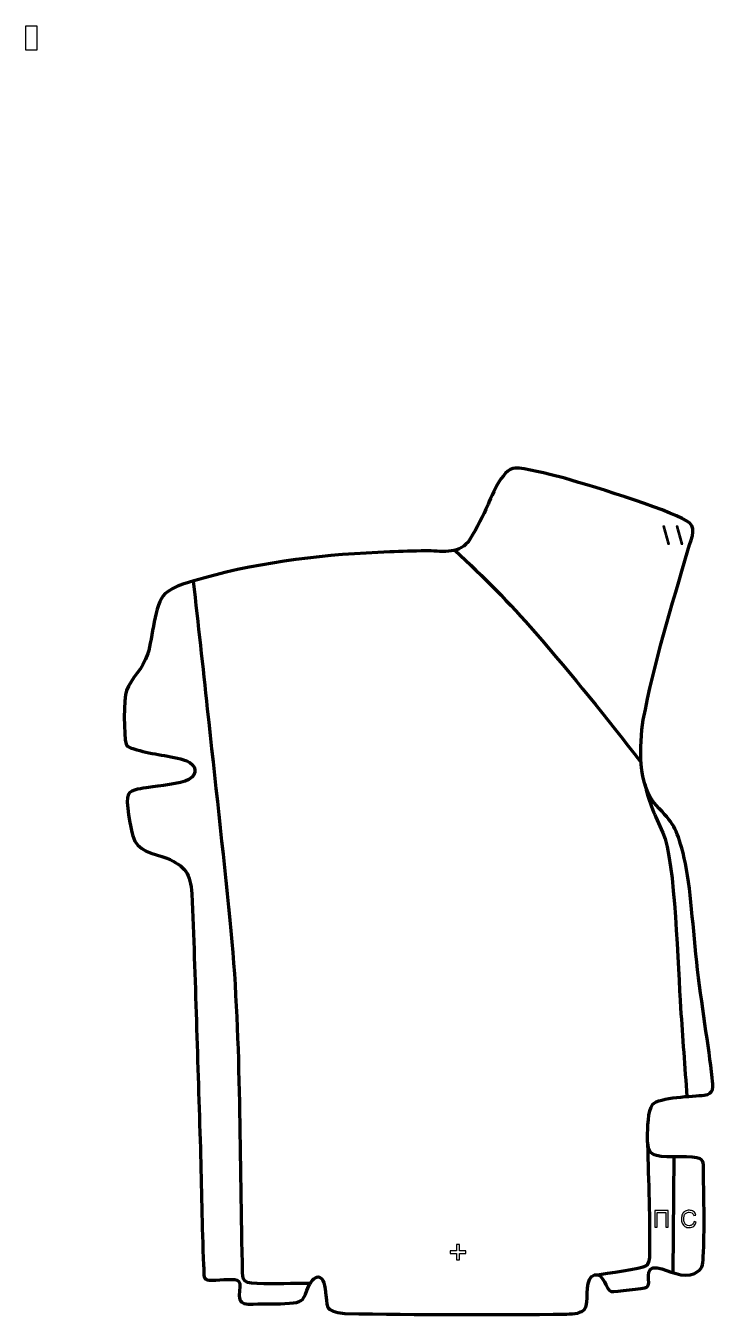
# Model space of a CAD drawing. Header units: millimetres. Extents: x -723 to 23, y 12 to 1409.
import ezdxf

# ---------------------------------------------------------------- set-up
doc = ezdxf.new("R2010")
doc.units = ezdxf.units.MM
doc.header["$MEASUREMENT"] = 0
doc.header["$XCLIPFRAME"] = 0
for name, color, linetype in [('layer 1', 7, 'Continuous'), ('layer 2', 7, 'Continuous'), ('layer 3', 7, 'Continuous')]:
    doc.layers.add(name, color=color, linetype=linetype)
picture_1 = doc.add_image_def('image1.jpg', size_in_pixel=(45719, 101599))

msp = doc.modelspace()

# ---------------------------------------------------------------- linework, layer by layer
at = {"layer": 'layer 2', "color": 142}
for points, knots in [([(-27.461, 847.6569), (-27.461, 847.6569), (-32.8864, 867.052), (-32.8864, 867.052), (-32.8864, 867.052), (-32.8864, 867.052), (-31.043, 867.052), (-31.043, 867.052), (-31.043, 867.052), (-31.043, 867.052), (-25.6176, 847.6569), (-25.6176, 847.6569), (-25.6176, 847.6569), (-25.6176, 847.6569), (-27.461, 847.6569), (-27.461, 847.6569)], [0, 0, 0, 0, 0.2, 0.2, 0.2, 0.2, 0.4, 0.4, 0.4, 0.4, 0.6, 0.6, 0.6, 0.6, 1, 1, 1, 1]), ([(-12.8972, 847.6569), (-12.8972, 847.6569), (-18.3226, 867.052), (-18.3226, 867.052), (-18.3226, 867.052), (-18.3226, 867.052), (-16.4792, 867.052), (-16.4792, 867.052), (-16.4792, 867.052), (-16.4792, 867.052), (-11.0538, 847.6569), (-11.0538, 847.6569), (-11.0538, 847.6569), (-11.0538, 847.6569), (-12.8972, 847.6569), (-12.8972, 847.6569)], [0, 0, 0, 0, 0.2, 0.2, 0.2, 0.2, 0.4, 0.4, 0.4, 0.4, 0.6, 0.6, 0.6, 0.6, 1, 1, 1, 1]), ([(0.9755, 113.7307), (0.9755, 113.7307), (3.3885, 113.1211), (3.3885, 113.1211), (3.3885, 113.1211), (2.8847, 111.1442), (1.9788, 109.6413), (0.6707, 108.6042), (0.6707, 108.6042), (-0.6374, 107.567), (-2.2376, 107.0463), (-4.1299, 107.0463), (-4.1299, 107.0463), (-6.0857, 107.0463), (-7.6774, 107.4442), (-8.9051, 108.2443), (-8.9051, 108.2443), (-10.1328, 109.0402), (-11.0641, 110.1959), (-11.7033, 111.7072), (-11.7033, 111.7072), (-12.3426, 113.2227), (-12.6643, 114.8441), (-12.6643, 116.5798), (-12.6643, 116.5798), (-12.6643, 118.4721), (-12.3045, 120.1231), (-11.5806, 121.5328), (-11.5806, 121.5328), (-10.8567, 122.9425), (-9.828, 124.0135), (-8.4945, 124.7459), (-8.4945, 124.7459), (-7.161, 125.4782), (-5.692, 125.8423), (-4.0918, 125.8423), (-4.0918, 125.8423), (-2.2715, 125.8423), (-0.7432, 125.3809), (0.4929, 124.4538), (0.4929, 124.4538), (1.7333, 123.5267), (2.5969, 122.227), (3.0837, 120.5506), (3.0837, 120.5506), (3.0837, 120.5506), (0.7215, 119.9918), (0.7215, 119.9918), (0.7215, 119.9918), (0.3024, 121.3126), (-0.3114, 122.2778), (-1.1115, 122.879), (-1.1115, 122.879), (-1.9116, 123.4843), (-2.9192, 123.7849), (-4.1341, 123.7849), (-4.1341, 123.7849), (-5.5269, 123.7849), (-6.6953, 123.4505), (-7.6309, 122.7816), (-7.6309, 122.7816), (-8.5664, 122.1127), (-9.2268, 121.211), (-9.6036, 120.085), (-9.6036, 120.085), (-9.9846, 118.9547), (-10.1751, 117.7905), (-10.1751, 116.5925), (-10.1751, 116.5925), (-10.1751, 115.0473), (-9.9507, 113.6969), (-9.502, 112.5454), (-9.502, 112.5454), (-9.0533, 111.3897), (-8.3548, 110.5303), (-7.4065, 109.9588), (-7.4065, 109.9588), (-6.4582, 109.3873), (-5.4338, 109.1037), (-4.3289, 109.1037), (-4.3289, 109.1037), (-2.9827, 109.1037), (-1.8481, 109.4932), (-0.9168, 110.2679), (-0.9168, 110.2679), (0.0145, 111.0468), (0.6453, 112.1983), (0.9755, 113.7307)], [0, 0, 0, 0, 0.043478261, 0.043478261, 0.043478261, 0.043478261, 0.086956522, 0.086956522, 0.086956522, 0.086956522, 0.130434783, 0.130434783, 0.130434783, 0.130434783, 0.173913043, 0.173913043, 0.173913043, 0.173913043, 0.217391304, 0.217391304, 0.217391304, 0.217391304, 0.260869565, 0.260869565, 0.260869565, 0.260869565, 0.304347826, 0.304347826, 0.304347826, 0.304347826, 0.347826087, 0.347826087, 0.347826087, 0.347826087, 0.391304348, 0.391304348, 0.391304348, 0.391304348, 0.434782609, 0.434782609, 0.434782609, 0.434782609, 0.47826087, 0.47826087, 0.47826087, 0.47826087, 0.52173913, 0.52173913, 0.52173913, 0.52173913, 0.565217391, 0.565217391, 0.565217391, 0.565217391, 0.608695652, 0.608695652, 0.608695652, 0.608695652, 0.652173913, 0.652173913, 0.652173913, 0.652173913, 0.695652174, 0.695652174, 0.695652174, 0.695652174, 0.739130435, 0.739130435, 0.739130435, 0.739130435, 0.782608696, 0.782608696, 0.782608696, 0.782608696, 0.826086957, 0.826086957, 0.826086957, 0.826086957, 0.869565217, 0.869565217, 0.869565217, 0.869565217, 0.913043478, 0.913043478, 0.913043478, 0.913043478, 1, 1, 1, 1]), ([(-41.408, 125.6699), (-41.408, 125.6699), (-27.1332, 125.6699), (-27.1332, 125.6699), (-27.1332, 125.6699), (-27.1332, 125.6699), (-27.1332, 107.4835), (-27.1332, 107.4835), (-27.1332, 107.4835), (-27.1332, 107.4835), (-29.5462, 107.4835), (-29.5462, 107.4835), (-29.5462, 107.4835), (-29.5462, 107.4835), (-29.5462, 123.5363), (-29.5462, 123.5363), (-29.5462, 123.5363), (-29.5462, 123.5363), (-38.995, 123.5363), (-38.995, 123.5363), (-38.995, 123.5363), (-38.995, 123.5363), (-38.995, 107.4835), (-38.995, 107.4835), (-38.995, 107.4835), (-38.995, 107.4835), (-41.408, 107.4835), (-41.408, 107.4835), (-41.408, 107.4835), (-41.408, 107.4835), (-41.408, 125.6699), (-41.408, 125.6699)], [0, 0, 0, 0, 0.111111111, 0.111111111, 0.111111111, 0.111111111, 0.222222222, 0.222222222, 0.222222222, 0.222222222, 0.333333333, 0.333333333, 0.333333333, 0.333333333, 0.444444444, 0.444444444, 0.444444444, 0.444444444, 0.555555556, 0.555555556, 0.555555556, 0.555555556, 0.666666667, 0.666666667, 0.666666667, 0.666666667, 0.777777778, 0.777777778, 0.777777778, 0.777777778, 1, 1, 1, 1]), ([(-256.3312, 72.0515), (-256.3312, 72.0515), (-256.3312, 78.966), (-256.3312, 78.966), (-256.3312, 78.966), (-256.3312, 78.966), (-263.2103, 78.966), (-263.2103, 78.966), (-263.2103, 78.966), (-263.2103, 78.966), (-263.2103, 81.8588), (-263.2103, 81.8588), (-263.2103, 81.8588), (-263.2103, 81.8588), (-256.3312, 81.8588), (-256.3312, 81.8588), (-256.3312, 81.8588), (-256.3312, 81.8588), (-256.3312, 88.7379), (-256.3312, 88.7379), (-256.3312, 88.7379), (-256.3312, 88.7379), (-253.4031, 88.7379), (-253.4031, 88.7379), (-253.4031, 88.7379), (-253.4031, 88.7379), (-253.4031, 81.8588), (-253.4031, 81.8588), (-253.4031, 81.8588), (-253.4031, 81.8588), (-246.5239, 81.8588), (-246.5239, 81.8588), (-246.5239, 81.8588), (-246.5239, 81.8588), (-246.5239, 78.966), (-246.5239, 78.966), (-246.5239, 78.966), (-246.5239, 78.966), (-253.4031, 78.966), (-253.4031, 78.966), (-253.4031, 78.966), (-253.4031, 78.966), (-253.4031, 72.0515), (-253.4031, 72.0515), (-253.4031, 72.0515), (-253.4031, 72.0515), (-256.3312, 72.0515), (-256.3312, 72.0515)], [0, 0, 0, 0, 0.076923077, 0.076923077, 0.076923077, 0.076923077, 0.153846154, 0.153846154, 0.153846154, 0.153846154, 0.230769231, 0.230769231, 0.230769231, 0.230769231, 0.307692308, 0.307692308, 0.307692308, 0.307692308, 0.384615385, 0.384615385, 0.384615385, 0.384615385, 0.461538462, 0.461538462, 0.461538462, 0.461538462, 0.538461538, 0.538461538, 0.538461538, 0.538461538, 0.615384615, 0.615384615, 0.615384615, 0.615384615, 0.692307692, 0.692307692, 0.692307692, 0.692307692, 0.769230769, 0.769230769, 0.769230769, 0.769230769, 0.846153846, 0.846153846, 0.846153846, 0.846153846, 1, 1, 1, 1])]:
    msp.add_open_spline(points, degree=3, knots=knots, dxfattribs=at)
at = {"layer": 'layer 2', "color": 142, "lineweight": 158}
for points, knots in [([(-258.1374, 841.1236), (-227.2932, 811.76), (-199.1086, 784.4011), (-171.2479, 751.9937), (-171.2479, 751.9937), (-130.0785, 704.1404), (-94.7177, 661.1526), (-56.3265, 610.9558)], [0, 0, 0, 0, 0.333333333, 0.333333333, 0.333333333, 0.333333333, 1, 1, 1, 1]), ([(-415.0764, 46.6524), (-434.0076, 46.5333), (-453.739, 45.7816), (-472.5729, 46.3173), (-472.5729, 46.3173), (-491.7383, 46.8625), (-488.0435, 52.0383), (-488.5505, 68.7479), (-488.5505, 68.7479), (-491.8722, 193.3392), (-489.3496, 315.7052), (-501.8031, 440.1285), (-501.8031, 440.1285), (-509.4548, 516.294), (-518.0954, 592.5873), (-526.277, 668.7263), (-526.277, 668.7263), (-531.2348, 714.865), (-536.3568, 760.9861), (-541.4489, 807.1102), (-541.4489, 807.1102), (-541.4489, 807.1102), (-541.6129, 808.5961), (-541.6129, 808.5961)], [0, 0, 0, 0, 0.142857143, 0.142857143, 0.142857143, 0.142857143, 0.285714286, 0.285714286, 0.285714286, 0.285714286, 0.428571429, 0.428571429, 0.428571429, 0.428571429, 0.571428571, 0.571428571, 0.571428571, 0.571428571, 0.714285714, 0.714285714, 0.714285714, 0.714285714, 1, 1, 1, 1]), ([(-52.3314, 587.517), (-47.1635, 565.3175), (-41.8797, 555.1746), (-32.819, 534.9406), (-32.819, 534.9406), (-19.1613, 504.4412), (-16.4555, 385.6003), (-13.5848, 345.0734), (-13.5848, 345.0734), (-11.3193, 313.0871), (-9.0544, 281.1007), (-6.7892, 249.1143)], [0, 0, 0, 0, 0.25, 0.25, 0.25, 0.25, 0.5, 0.5, 0.5, 0.5, 1, 1, 1, 1]), ([(-103.6607, 55.9434), (-95.7865, 57.1433), (-55.0074, 62.8457), (-51.1596, 65.5063), (-51.1596, 65.5063), (-47.8272, 67.8104), (-47.0503, 71.4111), (-46.966, 75.1725), (-46.966, 75.1725), (-46.0858, 114.4737), (-48.2825, 157.7924), (-49.0453, 197.483)], [0, 0, 0, 0, 0.25, 0.25, 0.25, 0.25, 0.5, 0.5, 0.5, 0.5, 1, 1, 1, 1])]:
    msp.add_open_spline(points, degree=3, knots=knots, dxfattribs=at)
msp.add_open_spline([(-20.7808, 183.668), (-20.7808, 183.668), (-22.0636, 58.4225), (-22.0636, 58.4225)], degree=3, dxfattribs=at)
at = {"layer": 'layer 3', "color": 242, "lineweight": 158}
msp.add_open_spline([(-289.9538, 840.3532), (-273.7974, 840.5049), (-255.5931, 836.0349), (-243.9646, 849.9242), (-243.9646, 849.9242), (-237.6839, 858.5829), (-229.6, 875.5358), (-224.5613, 885.3859), (-224.5613, 885.3859), (-219.3325, 897.1659), (-207.6194, 929.4507), (-192.7946, 930.0836), (-192.7946, 930.0836), (-183.9543, 930.461), (-154.9177, 923.1469), (-144.9171, 920.5833), (-144.9171, 920.5833), (-118.4045, 913.3595), (-27.8174, 885.4678), (-7.1878, 872.9249), (-7.1878, 872.9249), (4.5505, 865.7879), (-0.606, 858.1184), (-5.6069, 840.7466), (-5.6069, 840.7466), (-22.7973, 781.032), (-42.7255, 718.1104), (-53.9803, 657.1564), (-53.9803, 657.1564), (-58.2102, 630.0418), (-60.1626, 586.1822), (-40.1528, 564.7484), (-40.1528, 564.7484), (-20.6722, 544.3641), (-18.4525, 540.9828), (-10.9559, 513.2397), (-10.9559, 513.2397), (-2.935, 483.5562), (-1.0539, 439.8148), (3.9339, 394.8053), (3.9339, 394.8053), (8.9266, 349.7514), (16.9867, 303.3761), (20.7968, 269.2249), (20.7968, 269.2249), (21.8354, 259.9156), (22.8889, 251.6918), (11.9809, 250.4633), (11.9809, 250.4633), (0.9057, 249.3964), (-37.4483, 248.4458), (-43.8101, 240.6414), (-43.8101, 240.6414), (-49.0536, 234.2088), (-49.2216, 213.7363), (-49.3633, 205.2378), (-49.3633, 205.2378), (-49.5976, 191.195), (-46.421, 186.8089), (-39.8139, 185.03), (-39.8139, 185.03), (-27.4149, 182.0342), (0.3079, 185.5307), (7.8039, 181.6936), (7.8039, 181.6936), (12.0826, 179.5034), (11.3141, 171.0311), (11.3254, 166.9409), (11.3254, 166.9409), (11.4445, 136.9485), (12.7759, 105.0109), (10.9437, 75.253), (10.9437, 75.253), (10.3936, 66.3196), (10.7465, 61.9103), (1.5175, 57.3972), (1.5175, 57.3972), (-10.7693, 51.3888), (-26.0244, 61.0519), (-38.8467, 63.4202), (-38.8467, 63.4202), (-54.7373, 65.9759), (-44.498, 45.3054), (-50.0038, 42.6135), (-50.0038, 42.6135), (-53.285, 41.0092), (-84.5384, 37.4054), (-88.851, 37.9207), (-88.851, 37.9207), (-95.3248, 39.4751), (-95.9252, 58.2437), (-106.9777, 55.8872), (-106.9777, 55.8872), (-117.2167, 53.7042), (-113.8551, 30.8626), (-115.7824, 22.4624), (-115.7824, 22.4624), (-117.242, 17.4378), (-120.5283, 15.9493), (-125.0694, 14.4352), (-125.0694, 14.4352), (-128.7285, 13.4152), (-132.9537, 13.4587), (-136.7396, 13.4082), (-136.7396, 13.4082), (-216.1368, 12.1239), (-297.9665, 12.8109), (-377.4754, 13.9712), (-377.4754, 13.9712), (-400.9229, 16.4045), (-396.028, 20.46), (-398.8505, 40.713), (-398.8505, 40.713), (-401.8232, 62.0432), (-413.7748, 53.4655), (-418.702, 38.8911), (-418.702, 38.8911), (-422.7013, 27.0612), (-424.7438, 26.2387), (-437.6135, 25.0649), (-437.6135, 25.0649), (-450.5253, 23.8873), (-463.8492, 24.7903), (-476.8727, 24.2722), (-476.8727, 24.2722), (-494.164, 23.491), (-492.6119, 28.6941), (-491.2854, 43.0805), (-491.2854, 43.0805), (-490.7769, 48.5964), (-492.7119, 50.126), (-496.8518, 50.7488), (-496.8518, 50.7488), (-504.3299, 51.8737), (-522.2612, 48.8115), (-526.7799, 50.3886), (-526.7799, 50.3886), (-531.6354, 52.0833), (-530.2191, 56.9494), (-530.6881, 66.454), (-530.6881, 66.454), (-532.76, 108.4341), (-532.8268, 150.9196), (-534.1842, 193.0331), (-534.1842, 193.0331), (-537.1555, 284.9004), (-539.6169, 377.0001), (-543.3638, 468.8195), (-543.3638, 468.8195), (-544.7953, 490.0789), (-550.7601, 498.8581), (-570.5807, 507.349), (-570.5807, 507.349), (-584.9392, 512.73), (-603.1342, 514.3568), (-607.5122, 531.5979), (-607.5122, 531.5979), (-609.5433, 539.5967), (-616.0473, 570.2986), (-612.2246, 576.6834), (-612.2246, 576.6834), (-608.9491, 582.1542), (-596.6728, 582.8929), (-590.4553, 584.0139), (-590.4553, 584.0139), (-579.4453, 585.8922), (-555.3249, 587.7554), (-546.7273, 592.7015), (-546.7273, 592.7015), (-536.7649, 598.4328), (-538.478, 608.4267), (-548.9275, 612.9206), (-548.9275, 612.9206), (-566.9291, 619.0248), (-586.0462, 619.2879), (-603.0825, 624.9163), (-603.0825, 624.9163), (-609.4614, 627.0238), (-613.0359, 627.0562), (-614.7229, 630.8998), (-614.7229, 630.8998), (-617.3878, 639.9728), (-617.3726, 680.2184), (-614.1402, 688.9355), (-614.1402, 688.9355), (-609.0574, 702.643), (-596.941, 711.2939), (-591.0318, 729.1796), (-591.0318, 729.1796), (-586.0676, 745.5914), (-583.7771, 782.8205), (-572.6316, 793.8417), (-572.6316, 793.8417), (-564.1236, 802.2549), (-542.8288, 807.4941), (-530.9582, 810.8205), (-530.9582, 810.8205), (-465.4074, 829.0709), (-396.7884, 836.6229), (-328.9626, 839.2273), (-328.9626, 839.2273), (-315.9617, 839.7265), (-302.961, 840.0761), (-289.9538, 840.3532)], degree=3, knots=[0, 0, 0, 0, 0.019230769, 0.019230769, 0.019230769, 0.019230769, 0.038461538, 0.038461538, 0.038461538, 0.038461538, 0.057692308, 0.057692308, 0.057692308, 0.057692308, 0.076923077, 0.076923077, 0.076923077, 0.076923077, 0.096153846, 0.096153846, 0.096153846, 0.096153846, 0.115384615, 0.115384615, 0.115384615, 0.115384615, 0.134615385, 0.134615385, 0.134615385, 0.134615385, 0.153846154, 0.153846154, 0.153846154, 0.153846154, 0.173076923, 0.173076923, 0.173076923, 0.173076923, 0.192307692, 0.192307692, 0.192307692, 0.192307692, 0.211538462, 0.211538462, 0.211538462, 0.211538462, 0.230769231, 0.230769231, 0.230769231, 0.230769231, 0.25, 0.25, 0.25, 0.25, 0.269230769, 0.269230769, 0.269230769, 0.269230769, 0.288461538, 0.288461538, 0.288461538, 0.288461538, 0.307692308, 0.307692308, 0.307692308, 0.307692308, 0.326923077, 0.326923077, 0.326923077, 0.326923077, 0.346153846, 0.346153846, 0.346153846, 0.346153846, 0.365384615, 0.365384615, 0.365384615, 0.365384615, 0.384615385, 0.384615385, 0.384615385, 0.384615385, 0.403846154, 0.403846154, 0.403846154, 0.403846154, 0.423076923, 0.423076923, 0.423076923, 0.423076923, 0.442307692, 0.442307692, 0.442307692, 0.442307692, 0.461538462, 0.461538462, 0.461538462, 0.461538462, 0.480769231, 0.480769231, 0.480769231, 0.480769231, 0.5, 0.5, 0.5, 0.5, 0.519230769, 0.519230769, 0.519230769, 0.519230769, 0.538461538, 0.538461538, 0.538461538, 0.538461538, 0.557692308, 0.557692308, 0.557692308, 0.557692308, 0.576923077, 0.576923077, 0.576923077, 0.576923077, 0.596153846, 0.596153846, 0.596153846, 0.596153846, 0.615384615, 0.615384615, 0.615384615, 0.615384615, 0.634615385, 0.634615385, 0.634615385, 0.634615385, 0.653846154, 0.653846154, 0.653846154, 0.653846154, 0.673076923, 0.673076923, 0.673076923, 0.673076923, 0.692307692, 0.692307692, 0.692307692, 0.692307692, 0.711538462, 0.711538462, 0.711538462, 0.711538462, 0.730769231, 0.730769231, 0.730769231, 0.730769231, 0.75, 0.75, 0.75, 0.75, 0.769230769, 0.769230769, 0.769230769, 0.769230769, 0.788461538, 0.788461538, 0.788461538, 0.788461538, 0.807692308, 0.807692308, 0.807692308, 0.807692308, 0.826923077, 0.826923077, 0.826923077, 0.826923077, 0.846153846, 0.846153846, 0.846153846, 0.846153846, 0.865384615, 0.865384615, 0.865384615, 0.865384615, 0.884615385, 0.884615385, 0.884615385, 0.884615385, 0.903846154, 0.903846154, 0.903846154, 0.903846154, 0.923076923, 0.923076923, 0.923076923, 0.923076923, 0.942307692, 0.942307692, 0.942307692, 0.942307692, 0.961538462, 0.961538462, 0.961538462, 0.961538462, 1, 1, 1, 1], dxfattribs=at)

# ---------------------------------------------------------------- pictures from other files: only their frames are drawn
at = {"layer": 'layer 1', "color": 0}
image = msp.add_image(picture_1, insert=(-710.2116, -496.2979), size_in_units=(853.3556, 1896.3688), dxfattribs=at)
image.set_boundary_path([(-710.212, -496.298), (-75.212, 914.813)])
image.dxf.flags = 3

doc.saveas('drawing.dxf')
